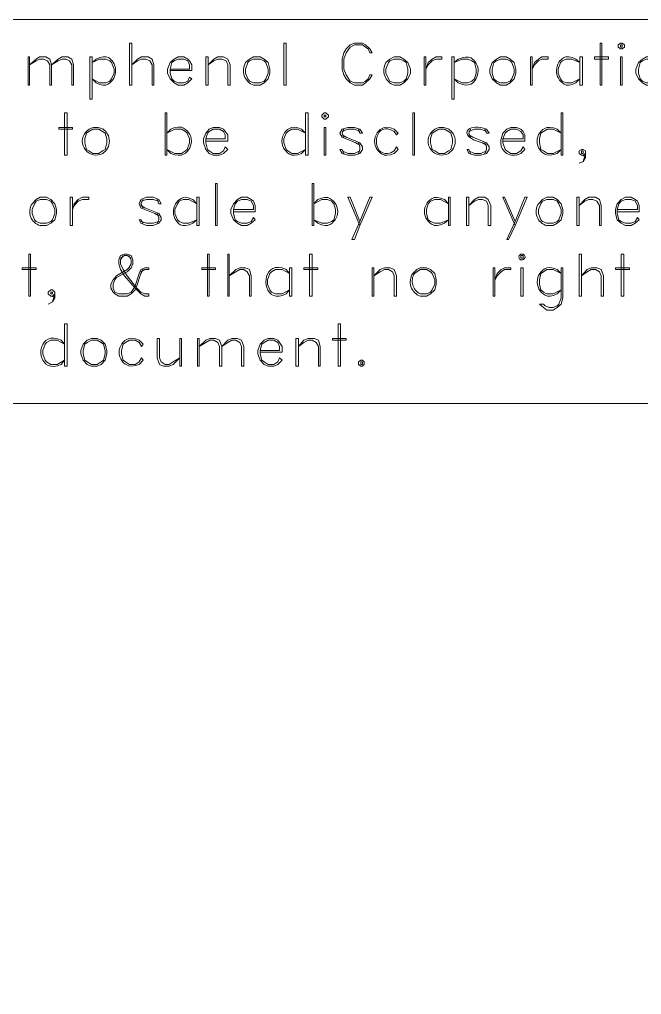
# Model space of a CAD drawing. Header units: inches. Extents: x 0 to 16.2, y 0 to 11.4.
# Drawn here: x 1.543 to 2.182, y 10.173 to 11.174 of the extents above; entities that cross this region are included whole.
import ezdxf

# ---------------------------------------------------------------- set-up
doc = ezdxf.new("R2010")
doc.units = ezdxf.units.IN
doc.header["$MEASUREMENT"] = 0
doc.layers.add('Color-7-Line_Weight-20', color=7, linetype='Continuous', lineweight=20)

msp = doc.modelspace()

# ---------------------------------------------------------------- linework, layer by layer
at = {"layer": 'Color-7-Line_Weight-20', "linetype": 'Continuous'}
for points in [[(3.0242, 11.1742), (3.0242, 10.78), (0.25, 10.78)], [(1.6344, 11.1351), (1.6318, 11.1359), (1.6288, 11.1359), (1.6255, 11.1351), (1.6217, 11.1333), (1.6175, 11.13), (1.625, 11.1333), (1.6317, 11.1333), (1.6358, 11.1317), (1.6375, 11.13), (1.64, 11.1233), (1.64, 11.1192), (1.6375, 11.1133), (1.6358, 11.1108), (1.6317, 11.1092), (1.625, 11.1092), (1.6175, 11.1133), (1.6217, 11.1092), (1.6254, 11.1075), (1.6288, 11.1067), (1.6317, 11.1067)], [(1.6975, 11.1233), (1.6992, 11.13), (1.7017, 11.1317), (1.7058, 11.1333), (1.7117, 11.1333), (1.7158, 11.1317), (1.7175, 11.1275), (1.7175, 11.1233), (1.6975, 11.1233), (1.6975, 11.1192), (1.6992, 11.1133), (1.7017, 11.1108), (1.7058, 11.1092), (1.7117, 11.1092), (1.7158, 11.1108), (1.7175, 11.115), (1.72, 11.1133), (1.7158, 11.1092), (1.7117, 11.1067), (1.7058, 11.1067), (1.7017, 11.1092), (1.6975, 11.1133), (1.695, 11.1192), (1.695, 11.1233), (1.6975, 11.13), (1.7017, 11.1333), (1.7058, 11.1358), (1.7117, 11.1358), (1.7158, 11.1333), (1.7175, 11.1317), (1.72, 11.1275), (1.72, 11.1217), (1.6975, 11.1217)], [(1.775, 11.13), (1.7792, 11.1333), (1.7833, 11.1358), (1.79, 11.1358), (1.7942, 11.1333), (1.7983, 11.13), (1.8, 11.1233), (1.8, 11.1192), (1.7983, 11.1133), (1.7942, 11.1092), (1.79, 11.1067), (1.7833, 11.1067)], [(1.9192, 11.13), (1.9233, 11.1333), (1.9275, 11.1358), (1.9333, 11.1358), (1.9375, 11.1333), (1.9417, 11.13), (1.9442, 11.1233), (1.9442, 11.1192), (1.9417, 11.1133), (1.9375, 11.1092), (1.9333, 11.1067), (1.9275, 11.1067)], [(2.0065, 11.1348), (2.0039, 11.1355), (2.0008, 11.1356), (1.9973, 11.1349), (1.9933, 11.1333), (1.9892, 11.13), (1.9975, 11.1333), (2.0033, 11.1333), (2.0075, 11.1317), (2.01, 11.13), (2.0117, 11.1233), (2.0117, 11.1192), (2.01, 11.1133), (2.0075, 11.1108), (2.0033, 11.1092), (1.9975, 11.1092), (1.9892, 11.1133), (1.9933, 11.1092), (1.9972, 11.1076), (2.0006, 11.1069), (2.0037, 11.107), (2.0063, 11.1078)], [(2.1012, 11.1349), (2.1038, 11.1357), (2.1069, 11.1357), (2.1103, 11.135), (2.1142, 11.1333), (2.1183, 11.13), (2.11, 11.1333), (2.1042, 11.1333), (2.1, 11.1317), (2.0983, 11.13), (2.0958, 11.1233), (2.0958, 11.1192), (2.0983, 11.1133), (2.1, 11.1108), (2.1042, 11.1092), (2.11, 11.1092), (2.1183, 11.1133), (2.1142, 11.1092), (2.1104, 11.1075), (2.1071, 11.1068), (2.1041, 11.1068)], [(1.7091, 11.0635), (1.7059, 11.0636), (1.7023, 11.0631), (1.6983, 11.0617), (1.6942, 11.0575), (1.7025, 11.0617), (1.7092, 11.0617), (1.7133, 11.0592), (1.715, 11.0575), (1.7175, 11.0517), (1.7175, 11.0475), (1.715, 11.0408), (1.7133, 11.0392), (1.7092, 11.0367), (1.7025, 11.0367), (1.6942, 11.0408), (1.6983, 11.0367), (1.7023, 11.0353), (1.7059, 11.0347), (1.7091, 11.0349)], [(1.7342, 11.0517), (1.7358, 11.0575), (1.7375, 11.0592), (1.7417, 11.0617), (1.7483, 11.0617), (1.7525, 11.0592), (1.7542, 11.0558), (1.7542, 11.0517), (1.7342, 11.0517), (1.7342, 11.0475), (1.7358, 11.0408), (1.7375, 11.0392), (1.7417, 11.0367), (1.7483, 11.0367), (1.7525, 11.0392), (1.7542, 11.0433), (1.7567, 11.0408), (1.7525, 11.0367), (1.7483, 11.035), (1.7417, 11.035), (1.7375, 11.0367), (1.7342, 11.0408), (1.7317, 11.0475), (1.7317, 11.0517), (1.7342, 11.0575), (1.7375, 11.0617), (1.7417, 11.0633), (1.7483, 11.0633), (1.7525, 11.0617), (1.7542, 11.0592), (1.7567, 11.0558), (1.7567, 11.0492), (1.7342, 11.0492)], [(1.8222, 11.0634), (1.8252, 11.0636), (1.8287, 11.063), (1.8325, 11.0617), (1.8367, 11.0575), (1.8283, 11.0617), (1.8225, 11.0617), (1.8183, 11.0592), (1.8167, 11.0575), (1.8142, 11.0517), (1.8142, 11.0475), (1.8167, 11.0408), (1.8183, 11.0392), (1.8225, 11.0367), (1.8283, 11.0367), (1.8367, 11.0408), (1.8325, 11.0367), (1.8287, 11.0353), (1.8252, 11.0348), (1.8222, 11.035)], [(1.8908, 11.0617), (1.8925, 11.0575), (1.895, 11.0575), (1.8925, 11.0617), (1.8867, 11.0633), (1.88, 11.0633), (1.8742, 11.0617), (1.8717, 11.0575), (1.8742, 11.0533), (1.8783, 11.0517), (1.8883, 11.0475), (1.8925, 11.045)], [(1.9172, 11.035), (1.9202, 11.0348), (1.9237, 11.0353), (1.9275, 11.0367), (1.9317, 11.0408), (1.93, 11.0433), (1.9275, 11.0392), (1.9241, 11.0374), (1.921, 11.0366), (1.9183, 11.0365), (1.9159, 11.0371), (1.9139, 11.0382), (1.9123, 11.0398), (1.911, 11.0418), (1.9101, 11.0441), (1.9096, 11.0466), (1.9094, 11.0492), (1.9096, 11.0517), (1.9101, 11.0542), (1.911, 11.0565), (1.9123, 11.0585), (1.9139, 11.0601), (1.9159, 11.0613), (1.9183, 11.0618), (1.921, 11.0618), (1.9241, 11.0609), (1.9275, 11.0592), (1.93, 11.0558), (1.9317, 11.0575), (1.9275, 11.0617), (1.9237, 11.063), (1.9202, 11.0636), (1.9172, 11.0634)], [(2.0225, 11.045), (2.0183, 11.0475), (2.0148, 11.0484), (2.0117, 11.0495), (2.009, 11.0507), (2.0069, 11.0519), (2.0051, 11.0532), (2.0038, 11.0545), (2.0029, 11.0558), (2.0024, 11.0571), (2.0023, 11.0583), (2.0025, 11.0595), (2.0031, 11.0606), (2.0041, 11.0615), (2.0054, 11.0623), (2.007, 11.0629), (2.0089, 11.0633), (2.0111, 11.0635), (2.0135, 11.0635), (2.0163, 11.0632), (2.0193, 11.0626), (2.0225, 11.0617), (2.025, 11.0575), (2.0225, 11.0575), (2.0208, 11.0617)], [(2.0375, 11.0517), (2.0392, 11.0575), (2.0433, 11.0617), (2.0475, 11.0633), (2.0533, 11.0633), (2.0575, 11.0617), (2.06, 11.0592), (2.0617, 11.0558), (2.0617, 11.0492), (2.0392, 11.0492)], [(2.0844, 11.0632), (2.0875, 11.0634), (2.0911, 11.0629), (2.095, 11.0617), (2.0992, 11.0575), (2.0908, 11.0617), (2.085, 11.0617), (2.0808, 11.0592), (2.0783, 11.0575), (2.0767, 11.0517), (2.0767, 11.0475), (2.0783, 11.0408), (2.0808, 11.0392), (2.085, 11.0367), (2.0908, 11.0367), (2.0992, 11.0408), (2.095, 11.0367), (2.0911, 11.0354), (2.0876, 11.0349), (2.0845, 11.0351)], [(1.8758, 11.0367), (1.8742, 11.0408), (1.8717, 11.0408), (1.8742, 11.0367), (1.88, 11.035), (1.8867, 11.035), (1.8925, 11.0367), (1.895, 11.0408), (1.895, 11.0433), (1.8925, 11.0475), (1.8883, 11.0492), (1.8783, 11.0533), (1.8742, 11.0558)], [(1.8925, 11.0592), (1.8867, 11.0617), (1.88, 11.0617), (1.8742, 11.0592)], [(1.8758, 11.0617), (1.8742, 11.0575), (1.8758, 11.0533)], [(2.0042, 11.0558), (2.0083, 11.0533), (2.0183, 11.0492), (2.0225, 11.0475), (2.025, 11.0433), (2.025, 11.0408), (2.0225, 11.0367), (2.0167, 11.035), (2.01, 11.035), (2.0042, 11.0367), (2.0025, 11.0408), (2.0042, 11.0408), (2.0058, 11.0367)], [(2.0225, 11.0592), (2.0167, 11.0617), (2.01, 11.0617), (2.0042, 11.0592)], [(2.0058, 11.0617), (2.0042, 11.0575), (2.0058, 11.0533)], [(1.8908, 11.0475), (1.8925, 11.0433), (1.8925, 11.0408), (1.8908, 11.0367)], [(2.0208, 11.0475), (2.0225, 11.0433), (2.0225, 11.0408), (2.0208, 11.0367)], [(2.0533, 11.035), (2.0575, 11.0367), (2.0617, 11.0408), (2.06, 11.0433), (2.0575, 11.0392), (2.0533, 11.0367), (2.0475, 11.0367), (2.0433, 11.0392), (2.0417, 11.0408), (2.0392, 11.0475), (2.0392, 11.0517)], [(1.8925, 11.0392), (1.8867, 11.0367), (1.88, 11.0367), (1.8742, 11.0392)], [(2.0225, 11.0392), (2.0167, 11.0367), (2.01, 11.0367), (2.0042, 11.0392)], [(2.1217, 11.035), (2.12, 11.035), (2.1175, 11.0367), (2.1175, 11.0392), (2.12, 11.0408), (2.1217, 11.0408), (2.1242, 11.0392), (2.1242, 11.0325)], [(2.1217, 11.0283), (2.1242, 11.0367), (2.1217, 11.035), (2.1242, 11.0325), (2.1217, 11.0283), (2.1175, 11.0267)], [(1.5558, 10.985), (1.56, 10.9892), (1.5642, 10.9917), (1.5708, 10.9917), (1.575, 10.9892), (1.5792, 10.985), (1.5808, 10.9792), (1.5808, 10.975), (1.5792, 10.9683), (1.575, 10.965), (1.5708, 10.9625), (1.5642, 10.9625)], [(1.6842, 10.9892), (1.6858, 10.985), (1.6883, 10.985), (1.6858, 10.9892), (1.68, 10.9917), (1.6733, 10.9917), (1.6675, 10.9892), (1.6658, 10.985), (1.6675, 10.9808), (1.6717, 10.9792), (1.6817, 10.975), (1.6858, 10.9725)], [(1.6675, 10.9833), (1.6717, 10.9808), (1.6817, 10.9767), (1.6858, 10.975), (1.6883, 10.9708), (1.6883, 10.9683), (1.6858, 10.965), (1.68, 10.9625), (1.6733, 10.9625), (1.6675, 10.965), (1.6658, 10.9683), (1.6675, 10.9683), (1.67, 10.965)], [(1.6858, 10.9875), (1.68, 10.9892), (1.6733, 10.9892), (1.6675, 10.9875)], [(1.67, 10.9892), (1.6675, 10.985), (1.67, 10.9808)], [(1.7108, 10.9915), (1.7138, 10.9916), (1.7171, 10.9908), (1.7208, 10.9892), (1.725, 10.985), (1.7167, 10.9892), (1.7108, 10.9892), (1.7067, 10.9875), (1.705, 10.985), (1.7025, 10.9792), (1.7025, 10.975), (1.705, 10.9683), (1.7067, 10.9667), (1.7108, 10.965), (1.7167, 10.965), (1.725, 10.9683), (1.7208, 10.965), (1.717, 10.9634), (1.7135, 10.9626), (1.7105, 10.9627), (1.7079, 10.9634)], [(1.7625, 10.9792), (1.7642, 10.985), (1.7667, 10.9875), (1.7708, 10.9892), (1.7767, 10.9892), (1.7808, 10.9875), (1.7833, 10.9833), (1.7833, 10.9792), (1.7625, 10.9792), (1.7625, 10.975), (1.7642, 10.9683), (1.7667, 10.9667), (1.7708, 10.965), (1.7767, 10.965), (1.7808, 10.9667), (1.7833, 10.9708), (1.785, 10.9683), (1.7808, 10.965), (1.7767, 10.9625), (1.7708, 10.9625), (1.7667, 10.965), (1.7625, 10.9683), (1.76, 10.975), (1.76, 10.9792), (1.7625, 10.985), (1.7667, 10.9892), (1.7708, 10.9917), (1.7767, 10.9917), (1.7808, 10.9892), (1.7833, 10.9875), (1.785, 10.9833), (1.785, 10.9767), (1.7625, 10.9767)], [(1.8595, 10.9913), (1.8565, 10.9914), (1.853, 10.9907), (1.8492, 10.9892), (1.845, 10.985), (1.8533, 10.9892), (1.8592, 10.9892), (1.8633, 10.9875), (1.8658, 10.985), (1.8675, 10.9792), (1.8675, 10.975), (1.8658, 10.9683), (1.8633, 10.9667), (1.8592, 10.965), (1.8533, 10.965), (1.845, 10.9683), (1.8492, 10.965), (1.8531, 10.9634), (1.8566, 10.9627), (1.8597, 10.9628)], [(1.8925, 10.9625), (1.905, 10.9917), (1.9025, 10.9917), (1.8925, 10.9667), (1.8842, 10.9483), (1.8867, 10.9483), (1.8925, 10.9625), (1.88, 10.9917), (1.8825, 10.9917), (1.8925, 10.9667)], [(1.9688, 10.9913), (1.9719, 10.9914), (1.9753, 10.9907), (1.9792, 10.9892), (1.9833, 10.985), (1.975, 10.9892), (1.9692, 10.9892), (1.965, 10.9875), (1.9625, 10.985), (1.9608, 10.9792), (1.9608, 10.975), (1.9625, 10.9683), (1.965, 10.9667), (1.9692, 10.965), (1.975, 10.965), (1.9833, 10.9683), (1.9792, 10.965), (1.9752, 10.9634), (1.9717, 10.9627), (1.9686, 10.9628)], [(2.0517, 10.9625), (2.0642, 10.9917), (2.0617, 10.9917), (2.0517, 10.9667), (2.0433, 10.9483), (2.045, 10.9483), (2.0517, 10.9625), (2.0392, 10.9917), (2.0408, 10.9917), (2.0517, 10.9667)], [(2.0758, 10.985), (2.08, 10.9892), (2.0842, 10.9917), (2.0908, 10.9917), (2.095, 10.9892), (2.0992, 10.985), (2.1008, 10.9792), (2.1008, 10.975), (2.0992, 10.9683), (2.095, 10.965), (2.0908, 10.9625), (2.0842, 10.9625)], [(2.1567, 10.9792), (2.1583, 10.985), (2.1608, 10.9875), (2.165, 10.9892), (2.1708, 10.9892), (2.175, 10.9875), (2.1775, 10.9833), (2.1775, 10.9792), (2.1567, 10.9792), (2.1567, 10.975), (2.1583, 10.9683), (2.1608, 10.9667), (2.165, 10.965), (2.1708, 10.965), (2.175, 10.9667), (2.1775, 10.9708), (2.1792, 10.9683), (2.175, 10.965), (2.1708, 10.9625), (2.165, 10.9625), (2.1608, 10.965), (2.1567, 10.9683), (2.155, 10.975), (2.155, 10.9792), (2.1567, 10.985), (2.1608, 10.9892), (2.165, 10.9917), (2.1708, 10.9917), (2.175, 10.9892), (2.1775, 10.9875), (2.1792, 10.9833), (2.1792, 10.9767), (2.1567, 10.9767)], [(1.6842, 10.975), (1.6858, 10.9708), (1.6858, 10.9683), (1.6842, 10.965)], [(1.6858, 10.9667), (1.68, 10.965), (1.6733, 10.965), (1.6675, 10.9667)], [(1.6675, 10.915), (1.6717, 10.9175), (1.6758, 10.9175), (1.6758, 10.9192), (1.6717, 10.9192), (1.6675, 10.9175), (1.6658, 10.9133), (1.6617, 10.9008), (1.6592, 10.8967), (1.6575, 10.8942), (1.6533, 10.8925), (1.645, 10.8925), (1.6408, 10.8942), (1.6392, 10.8983), (1.6392, 10.9025), (1.6408, 10.9067), (1.6425, 10.9092), (1.6533, 10.915), (1.6575, 10.9192), (1.6592, 10.9233), (1.6592, 10.9275), (1.6575, 10.9317), (1.6533, 10.9333), (1.6508, 10.9333), (1.6467, 10.9317), (1.645, 10.9275), (1.645, 10.9233), (1.6467, 10.9175), (1.6508, 10.9108), (1.6617, 10.8983), (1.6675, 10.8925), (1.6717, 10.89), (1.6758, 10.89), (1.6758, 10.8925), (1.6717, 10.8925), (1.6675, 10.8942), (1.6633, 10.8983), (1.6533, 10.9108), (1.6492, 10.9175), (1.6467, 10.9233), (1.6467, 10.9275), (1.6492, 10.9317)], [(1.655, 10.9317), (1.6575, 10.9275), (1.6575, 10.9233), (1.655, 10.9192), (1.6533, 10.9175), (1.6425, 10.9108), (1.6392, 10.9067), (1.6367, 10.9025), (1.6367, 10.8983), (1.6392, 10.8942), (1.6408, 10.8925), (1.645, 10.89), (1.6533, 10.89), (1.6575, 10.8925), (1.6617, 10.8967), (1.6633, 10.9008), (1.6675, 10.9133), (1.67, 10.9175)], [(1.6575, 10.9292), (1.6533, 10.9317), (1.6508, 10.9317), (1.6467, 10.9292)], [(1.9467, 10.9133), (1.9508, 10.9175), (1.9542, 10.9192), (1.9608, 10.9192), (1.965, 10.9175), (1.9692, 10.9133), (1.9708, 10.9067), (1.9708, 10.9025), (1.9692, 10.8967), (1.965, 10.8925), (1.9608, 10.89), (1.9542, 10.89)], [(1.9542, 10.8925), (1.9608, 10.8925), (1.965, 10.8942), (1.9667, 10.8967), (1.9692, 10.9025), (1.9692, 10.9067), (1.9667, 10.9133), (1.965, 10.915), (1.9608, 10.9175), (1.9542, 10.9175), (1.9508, 10.915), (1.9483, 10.9133)], [(2.0842, 10.9192), (2.0873, 10.9194), (2.0909, 10.9189), (2.095, 10.9175), (2.0992, 10.9133), (2.0908, 10.9175), (2.0842, 10.9175), (2.0808, 10.915), (2.0783, 10.9133), (2.0767, 10.9067), (2.0767, 10.9025), (2.0783, 10.8967), (2.0808, 10.8942), (2.0842, 10.8925), (2.0908, 10.8925), (2.0992, 10.8967), (2.095, 10.8925), (2.0913, 10.8909), (2.0879, 10.8902), (2.0849, 10.8902)], [(1.5767, 10.89), (1.575, 10.89), (1.5725, 10.8925), (1.5725, 10.8942), (1.575, 10.8967), (1.5767, 10.8967), (1.5792, 10.8942), (1.5792, 10.8883)], [(1.5767, 10.8842), (1.5792, 10.8925), (1.5767, 10.89), (1.5792, 10.8883), (1.5767, 10.8842), (1.5725, 10.8817)], [(1.5701, 10.8446), (1.5724, 10.846), (1.5751, 10.8468), (1.5783, 10.847), (1.5818, 10.8464), (1.5858, 10.845), (1.5892, 10.8408), (1.5817, 10.845), (1.575, 10.845), (1.5708, 10.8425), (1.5692, 10.8408), (1.5667, 10.8342), (1.5667, 10.8308), (1.5692, 10.8242), (1.5708, 10.8225), (1.575, 10.82), (1.5817, 10.82), (1.5892, 10.8242), (1.5858, 10.82), (1.5818, 10.8186), (1.5783, 10.818), (1.5751, 10.8182), (1.5724, 10.819), (1.5701, 10.8204)], [(1.6553, 10.8466), (1.6584, 10.8468), (1.6619, 10.8463), (1.6658, 10.845), (1.67, 10.8408), (1.6683, 10.8383), (1.6658, 10.8425), (1.6617, 10.845), (1.6558, 10.845), (1.6517, 10.8425), (1.6492, 10.8408), (1.6475, 10.8342), (1.6475, 10.8308), (1.6492, 10.8242), (1.6517, 10.8225), (1.6558, 10.82), (1.6617, 10.82), (1.6658, 10.8225), (1.6683, 10.8267), (1.67, 10.8242), (1.6658, 10.82), (1.6619, 10.8187), (1.6584, 10.8182), (1.6553, 10.8184)], [(1.79, 10.8342), (1.7917, 10.8408), (1.7942, 10.8425), (1.7983, 10.845), (1.8042, 10.845), (1.8083, 10.8425), (1.81, 10.8383), (1.81, 10.8342), (1.79, 10.8342), (1.79, 10.8308), (1.7917, 10.8242), (1.7942, 10.8225), (1.7983, 10.82), (1.8042, 10.82), (1.8083, 10.8225), (1.81, 10.8267), (1.8125, 10.8242), (1.8083, 10.82), (1.8042, 10.8183), (1.7983, 10.8183), (1.7942, 10.82), (1.79, 10.8242), (1.7875, 10.8308), (1.7875, 10.8342), (1.79, 10.8408), (1.7942, 10.845), (1.7983, 10.8467), (1.8042, 10.8467), (1.8083, 10.845), (1.81, 10.8425), (1.8125, 10.8383), (1.8125, 10.8325), (1.79, 10.8325)]]:
    msp.add_lwpolyline(points, dxfattribs=at)
for points in [[(15.8942, 0.2692), (15.8942, 11.1742), (0.25, 11.1742), (0.25, 0.2692)], [(1.6558, 11.1067), (1.6583, 11.1067), (1.6583, 11.15), (1.6558, 11.15)], [(1.8142, 11.1067), (1.8167, 11.1067), (1.8167, 11.15), (1.8142, 11.15)], [(1.8758, 11.1233), (1.8783, 11.1175), (1.8825, 11.1108), (1.8867, 11.1092), (1.895, 11.1092), (1.8983, 11.1108), (1.9008, 11.1133), (1.9025, 11.1175), (1.905, 11.1175), (1.9025, 11.1133), (1.8983, 11.1092), (1.895, 11.1067), (1.8867, 11.1067), (1.8825, 11.1092), (1.8783, 11.1133), (1.8758, 11.1175), (1.8742, 11.1233), (1.8742, 11.1333), (1.8758, 11.14), (1.8783, 11.1442), (1.8825, 11.1483), (1.8867, 11.15), (1.895, 11.15), (1.8983, 11.1483), (1.9025, 11.1442), (1.905, 11.14), (1.9025, 11.14), (1.9008, 11.1442), (1.8983, 11.1458), (1.895, 11.1483), (1.8867, 11.1483), (1.8825, 11.1458), (1.8783, 11.14), (1.8758, 11.1333)], [(2.1392, 11.1067), (2.1408, 11.1067), (2.1408, 11.15), (2.1392, 11.15)], [(2.1575, 11.1483), (2.1575, 11.1458), (2.16, 11.1442), (2.1617, 11.1442), (2.1642, 11.1458), (2.1642, 11.1483), (2.1617, 11.15), (2.16, 11.15)], [(2.1617, 11.1458), (2.1617, 11.1483), (2.16, 11.1483), (2.16, 11.1458)], [(1.5517, 11.1067), (1.5533, 11.1067), (1.5533, 11.1358), (1.5517, 11.1358)], [(1.5758, 11.1067), (1.5742, 11.1067), (1.5742, 11.1275), (1.5717, 11.1317), (1.5675, 11.1333), (1.5633, 11.1333), (1.56, 11.1317), (1.5533, 11.1275), (1.56, 11.1333), (1.5633, 11.1358), (1.57, 11.1358), (1.5742, 11.1333), (1.5758, 11.1275), (1.5825, 11.1333), (1.5867, 11.1358), (1.5925, 11.1358), (1.5967, 11.1333), (1.5983, 11.1275), (1.5983, 11.1067), (1.5967, 11.1067), (1.5967, 11.1275), (1.5942, 11.1317), (1.5908, 11.1333), (1.5867, 11.1333), (1.5825, 11.1317), (1.5758, 11.1275)], [(1.615, 11.0925), (1.6175, 11.0925), (1.6175, 11.1358), (1.615, 11.1358)], [(1.6808, 11.1067), (1.6792, 11.1067), (1.6792, 11.1275), (1.6767, 11.1317), (1.6725, 11.1333), (1.6683, 11.1333), (1.6642, 11.1317), (1.6583, 11.1275), (1.6642, 11.1333), (1.6683, 11.1358), (1.675, 11.1358), (1.6792, 11.1333), (1.6808, 11.1275)], [(1.7342, 11.1067), (1.7367, 11.1067), (1.7367, 11.1358), (1.7342, 11.1358)], [(1.7592, 11.1067), (1.7567, 11.1067), (1.7567, 11.1275), (1.755, 11.1317), (1.7508, 11.1333), (1.7467, 11.1333), (1.7425, 11.1317), (1.7367, 11.1275), (1.7425, 11.1333), (1.7467, 11.1358), (1.7525, 11.1358), (1.7567, 11.1333), (1.7592, 11.1275)], [(1.7775, 11.13), (1.775, 11.1233), (1.775, 11.1192), (1.7775, 11.1133), (1.7792, 11.1108), (1.7833, 11.1092), (1.79, 11.1092), (1.7942, 11.1108), (1.7958, 11.1133), (1.7983, 11.1192), (1.7983, 11.1233), (1.7958, 11.13), (1.7942, 11.1317), (1.79, 11.1333), (1.7833, 11.1333), (1.7792, 11.1317)], [(1.9217, 11.13), (1.9192, 11.1233), (1.9192, 11.1192), (1.9217, 11.1133), (1.9233, 11.1108), (1.9275, 11.1092), (1.9333, 11.1092), (1.9375, 11.1108), (1.94, 11.1133), (1.9417, 11.1192), (1.9417, 11.1233), (1.94, 11.13), (1.9375, 11.1317), (1.9333, 11.1333), (1.9275, 11.1333), (1.9233, 11.1317)], [(1.9583, 11.1067), (1.96, 11.1067), (1.96, 11.1358), (1.9583, 11.1358)], [(1.9767, 11.1358), (1.9708, 11.1358), (1.9667, 11.1333), (1.9625, 11.13), (1.96, 11.1233), (1.9625, 11.1275), (1.9667, 11.1317), (1.9708, 11.1333), (1.9767, 11.1333)], [(1.9867, 11.0925), (1.9892, 11.0925), (1.9892, 11.1358), (1.9867, 11.1358)], [(2.0325, 11.1333), (2.0283, 11.13), (2.0258, 11.1233), (2.0258, 11.1192), (2.0283, 11.1133), (2.0325, 11.1092), (2.0367, 11.1067), (2.0425, 11.1067), (2.0467, 11.1092), (2.0508, 11.1133), (2.0525, 11.1192), (2.0525, 11.1233), (2.0508, 11.13), (2.0467, 11.1333), (2.0425, 11.1358), (2.0367, 11.1358)], [(2.0467, 11.1317), (2.0425, 11.1333), (2.0367, 11.1333), (2.0325, 11.1317), (2.03, 11.13), (2.0283, 11.1233), (2.0283, 11.1192), (2.03, 11.1133), (2.0325, 11.1108), (2.0367, 11.1092), (2.0425, 11.1092), (2.0467, 11.1108), (2.0483, 11.1133), (2.0508, 11.1192), (2.0508, 11.1233), (2.0483, 11.13)], [(2.0675, 11.1067), (2.0692, 11.1067), (2.0692, 11.1358), (2.0675, 11.1358)], [(2.0858, 11.1358), (2.0792, 11.1358), (2.0758, 11.1333), (2.0717, 11.13), (2.0692, 11.1233), (2.0717, 11.1275), (2.0758, 11.1317), (2.0792, 11.1333), (2.0858, 11.1333)], [(2.1183, 11.1067), (2.1208, 11.1067), (2.1208, 11.1358), (2.1183, 11.1358)], [(2.1475, 11.1358), (2.1475, 11.1333), (2.1333, 11.1333), (2.1333, 11.1358)], [(2.16, 11.1067), (2.1617, 11.1067), (2.1617, 11.1358), (2.16, 11.1358)], [(2.1825, 11.1333), (2.1783, 11.13), (2.1758, 11.1233), (2.1758, 11.1192), (2.1783, 11.1133), (2.1825, 11.1092), (2.1867, 11.1067), (2.1925, 11.1067), (2.1967, 11.1092), (2.2008, 11.1133), (2.2025, 11.1192), (2.2025, 11.1233), (2.2008, 11.13), (2.1967, 11.1333), (2.1925, 11.1358), (2.1867, 11.1358)], [(2.1967, 11.1317), (2.1925, 11.1333), (2.1867, 11.1333), (2.1825, 11.1317), (2.18, 11.13), (2.1783, 11.1233), (2.1783, 11.1192), (2.18, 11.1133), (2.1825, 11.1108), (2.1867, 11.1092), (2.1925, 11.1092), (2.1967, 11.1108), (2.1983, 11.1133), (2.2008, 11.1192), (2.2008, 11.1233), (2.1983, 11.13)], [(1.5892, 11.035), (1.5917, 11.035), (1.5917, 11.0783), (1.5892, 11.0783)], [(1.6925, 11.035), (1.6942, 11.035), (1.6942, 11.0783), (1.6925, 11.0783)], [(1.8367, 11.035), (1.8392, 11.035), (1.8392, 11.0783), (1.8367, 11.0783)], [(1.8558, 11.0783), (1.8533, 11.0758), (1.8533, 11.0742), (1.8558, 11.0717), (1.8575, 11.0717), (1.86, 11.0742), (1.86, 11.0758), (1.8575, 11.0783)], [(1.8575, 11.0742), (1.8575, 11.0758), (1.8558, 11.0758), (1.8558, 11.0742)], [(1.9467, 11.035), (1.9483, 11.035), (1.9483, 11.0783), (1.9467, 11.0783)], [(2.0992, 11.035), (2.1008, 11.035), (2.1008, 11.0783), (2.0992, 11.0783)], [(1.5975, 11.0633), (1.5975, 11.0617), (1.5833, 11.0617), (1.5833, 11.0633)], [(1.8558, 11.035), (1.8575, 11.035), (1.8575, 11.0633), (1.8558, 11.0633)], [(1.6142, 11.0592), (1.6117, 11.0575), (1.61, 11.0517), (1.61, 11.0475), (1.6117, 11.0408), (1.6142, 11.0392), (1.6183, 11.0367), (1.6242, 11.0367), (1.6283, 11.0392), (1.6308, 11.0408), (1.6325, 11.0475), (1.6325, 11.0517), (1.6308, 11.0575), (1.6283, 11.0592), (1.6242, 11.0617), (1.6183, 11.0617)], [(1.9692, 11.0592), (1.9667, 11.0575), (1.965, 11.0517), (1.965, 11.0475), (1.9667, 11.0408), (1.9692, 11.0392), (1.9733, 11.0367), (1.9792, 11.0367), (1.9833, 11.0392), (1.9858, 11.0408), (1.9875, 11.0475), (1.9875, 11.0517), (1.9858, 11.0575), (1.9833, 11.0592), (1.9792, 11.0617), (1.9733, 11.0617)], [(2.06, 11.0517), (2.06, 11.0558), (2.0575, 11.0592), (2.0533, 11.0617), (2.0475, 11.0617), (2.0433, 11.0592), (2.0417, 11.0575), (2.0392, 11.0517)], [(2.1217, 11.0367), (2.1217, 11.0392), (2.12, 11.0392), (2.12, 11.0367)], [(1.7442, 10.9625), (1.7458, 10.9625), (1.7458, 11.0058), (1.7442, 11.0058)], [(1.8433, 10.9625), (1.845, 10.9625), (1.845, 11.0058), (1.8433, 11.0058)], [(1.5583, 10.985), (1.5558, 10.9792), (1.5558, 10.975), (1.5583, 10.9683), (1.56, 10.9667), (1.5642, 10.965), (1.5708, 10.965), (1.575, 10.9667), (1.5767, 10.9683), (1.5792, 10.975), (1.5792, 10.9792), (1.5767, 10.985), (1.575, 10.9875), (1.5708, 10.9892), (1.5642, 10.9892), (1.56, 10.9875)], [(1.595, 10.9625), (1.5975, 10.9625), (1.5975, 10.9917), (1.595, 10.9917)], [(1.6142, 10.9917), (1.6075, 10.9917), (1.6033, 10.9892), (1.5992, 10.985), (1.5975, 10.9792), (1.5992, 10.9833), (1.6033, 10.9875), (1.6075, 10.9892), (1.6142, 10.9892)], [(1.725, 10.9625), (1.7275, 10.9625), (1.7275, 10.9917), (1.725, 10.9917)], [(1.9833, 10.9625), (1.985, 10.9625), (1.985, 10.9917), (1.9833, 10.9917)], [(2.0017, 10.9625), (2.0042, 10.9625), (2.0042, 10.9917), (2.0017, 10.9917)], [(2.0267, 10.9625), (2.0242, 10.9625), (2.0242, 10.9833), (2.0225, 10.9875), (2.0183, 10.9892), (2.0142, 10.9892), (2.01, 10.9875), (2.0042, 10.9833), (2.01, 10.9892), (2.0142, 10.9917), (2.0208, 10.9917), (2.0242, 10.9892), (2.0267, 10.9833)], [(2.0783, 10.985), (2.0758, 10.9792), (2.0758, 10.975), (2.0783, 10.9683), (2.08, 10.9667), (2.0842, 10.965), (2.0908, 10.965), (2.095, 10.9667), (2.0967, 10.9683), (2.0992, 10.975), (2.0992, 10.9792), (2.0967, 10.985), (2.095, 10.9875), (2.0908, 10.9892), (2.0842, 10.9892), (2.08, 10.9875)], [(2.115, 10.9625), (2.1175, 10.9625), (2.1175, 10.9917), (2.115, 10.9917)], [(2.14, 10.9625), (2.1383, 10.9625), (2.1383, 10.9833), (2.1358, 10.9875), (2.1317, 10.9892), (2.1275, 10.9892), (2.1233, 10.9875), (2.1175, 10.9833), (2.1233, 10.9892), (2.1275, 10.9917), (2.1342, 10.9917), (2.1383, 10.9892), (2.14, 10.9833)], [(1.5525, 10.89), (1.5542, 10.89), (1.5542, 10.9333), (1.5525, 10.9333)], [(1.7358, 10.89), (1.7375, 10.89), (1.7375, 10.9333), (1.7358, 10.9333)], [(1.7567, 10.89), (1.7583, 10.89), (1.7583, 10.9333), (1.7567, 10.9333)], [(1.8408, 10.89), (1.8433, 10.89), (1.8433, 10.9333), (1.8408, 10.9333)], [(2.0575, 10.9333), (2.0558, 10.9317), (2.0557, 10.9305), (2.0558, 10.9296), (2.056, 10.9288), (2.0564, 10.9282), (2.0568, 10.9278), (2.0574, 10.9275), (2.058, 10.9273), (2.0586, 10.9273), (2.0593, 10.9274), (2.0599, 10.9276), (2.0605, 10.9279), (2.061, 10.9283), (2.0615, 10.9287), (2.0618, 10.9293), (2.062, 10.9299), (2.062, 10.9305), (2.0619, 10.9312), (2.0615, 10.9319), (2.0609, 10.9326), (2.06, 10.9333)], [(2.1175, 10.89), (2.12, 10.89), (2.12, 10.9333), (2.1175, 10.9333)], [(2.1608, 10.89), (2.1633, 10.89), (2.1633, 10.9333), (2.1608, 10.9333)], [(2.06, 10.9292), (2.06, 10.9317), (2.0575, 10.9317), (2.0575, 10.9292)], [(1.56, 10.9192), (1.56, 10.9175), (1.5458, 10.9175), (1.5458, 10.9192)], [(1.7442, 10.9192), (1.7442, 10.9175), (1.73, 10.9175), (1.73, 10.9192)], [(1.7808, 10.89), (1.7792, 10.89), (1.7792, 10.9108), (1.7767, 10.915), (1.7733, 10.9175), (1.7692, 10.9175), (1.765, 10.915), (1.7583, 10.9108), (1.765, 10.9175), (1.7692, 10.9192), (1.775, 10.9192), (1.7792, 10.9175), (1.7808, 10.9108)], [(1.8, 10.9133), (1.7975, 10.9067), (1.7975, 10.9025), (1.8, 10.8967), (1.8017, 10.8942), (1.8058, 10.8925), (1.8125, 10.8925), (1.82, 10.8967), (1.8167, 10.8925), (1.8129, 10.8908), (1.8094, 10.89), (1.8064, 10.89), (1.8037, 10.8907), (1.8014, 10.892), (1.7995, 10.8939), (1.798, 10.8962), (1.7969, 10.8988), (1.7962, 10.9015), (1.7959, 10.9045), (1.796, 10.9074), (1.7966, 10.9102), (1.7975, 10.9128), (1.7989, 10.9152), (1.8008, 10.9171), (1.803, 10.9186), (1.8058, 10.9195), (1.8089, 10.9196), (1.8126, 10.919), (1.8167, 10.9175), (1.82, 10.9133), (1.8125, 10.9175), (1.8058, 10.9175), (1.8017, 10.915)], [(1.82, 10.89), (1.8225, 10.89), (1.8225, 10.9192), (1.82, 10.9192)], [(1.8492, 10.9192), (1.8492, 10.9175), (1.835, 10.9175), (1.835, 10.9192)], [(1.905, 10.89), (1.9067, 10.89), (1.9067, 10.9192), (1.905, 10.9192)], [(1.93, 10.89), (1.9275, 10.89), (1.9275, 10.9108), (1.9258, 10.915), (1.9217, 10.9175), (1.9175, 10.9175), (1.9133, 10.915), (1.9067, 10.9108), (1.9133, 10.9175), (1.9175, 10.9192), (1.9233, 10.9192), (1.9275, 10.9175), (1.93, 10.9108)], [(2.0292, 10.89), (2.0308, 10.89), (2.0308, 10.9192), (2.0292, 10.9192)], [(2.0475, 10.9192), (2.0408, 10.9192), (2.0375, 10.9175), (2.0333, 10.9133), (2.0308, 10.9067), (2.0333, 10.9108), (2.0375, 10.915), (2.0408, 10.9175), (2.0475, 10.9175)], [(2.0575, 10.89), (2.06, 10.89), (2.06, 10.9192), (2.0575, 10.9192)], [(2.0992, 10.9192), (2.0992, 10.8883), (2.0967, 10.8817), (2.095, 10.88), (2.0908, 10.8783), (2.0867, 10.8783), (2.0825, 10.88), (2.0808, 10.8817), (2.0767, 10.8817), (2.0808, 10.8783), (2.0842, 10.8758), (2.0908, 10.8758), (2.095, 10.8783), (2.0992, 10.8817), (2.1008, 10.8883), (2.1008, 10.9192)], [(2.1425, 10.89), (2.14, 10.89), (2.14, 10.9108), (2.1383, 10.915), (2.1342, 10.9175), (2.13, 10.9175), (2.1258, 10.915), (2.12, 10.9108), (2.1258, 10.9175), (2.13, 10.9192), (2.1358, 10.9192), (2.14, 10.9175), (2.1425, 10.9108)], [(2.1692, 10.9192), (2.1692, 10.9175), (2.155, 10.9175), (2.155, 10.9192)], [(1.5767, 10.8925), (1.5767, 10.8942), (1.575, 10.8942), (1.575, 10.8925)], [(1.5892, 10.8183), (1.5917, 10.8183), (1.5917, 10.8617), (1.5892, 10.8617)], [(1.87, 10.8183), (1.8725, 10.8183), (1.8725, 10.8617), (1.87, 10.8617)], [(1.6125, 10.845), (1.6083, 10.8408), (1.6058, 10.8342), (1.6058, 10.8308), (1.6083, 10.8242), (1.6125, 10.82), (1.6167, 10.8183), (1.6225, 10.8183), (1.6267, 10.82), (1.6308, 10.8242), (1.6325, 10.8308), (1.6325, 10.8342), (1.6308, 10.8408), (1.6267, 10.845), (1.6225, 10.8467), (1.6167, 10.8467)], [(1.6125, 10.8425), (1.61, 10.8408), (1.6083, 10.8342), (1.6083, 10.8308), (1.61, 10.8242), (1.6125, 10.8225), (1.6167, 10.82), (1.6225, 10.82), (1.6267, 10.8225), (1.6292, 10.8242), (1.6308, 10.8308), (1.6308, 10.8342), (1.6292, 10.8408), (1.6267, 10.8425), (1.6225, 10.845), (1.6167, 10.845)], [(1.6842, 10.8267), (1.6867, 10.82), (1.6908, 10.8183), (1.6967, 10.8183), (1.7008, 10.82), (1.7075, 10.8267), (1.7008, 10.8225), (1.6967, 10.82), (1.6925, 10.82), (1.6883, 10.8225), (1.6867, 10.8267), (1.6867, 10.8467), (1.6842, 10.8467)], [(1.7075, 10.8183), (1.7092, 10.8183), (1.7092, 10.8467), (1.7075, 10.8467)], [(1.7258, 10.8183), (1.7275, 10.8183), (1.7275, 10.8467), (1.7258, 10.8467)], [(1.7508, 10.8183), (1.7483, 10.8183), (1.7483, 10.8383), (1.7467, 10.8425), (1.7425, 10.845), (1.7383, 10.845), (1.7342, 10.8425), (1.7275, 10.8383), (1.7342, 10.845), (1.7383, 10.8467), (1.7442, 10.8467), (1.7483, 10.845), (1.7508, 10.8383), (1.7567, 10.8425), (1.7608, 10.845), (1.765, 10.845), (1.7692, 10.8425), (1.7708, 10.8383), (1.7708, 10.8183), (1.7733, 10.8183), (1.7733, 10.8383), (1.7708, 10.845), (1.7667, 10.8467), (1.7608, 10.8467), (1.7567, 10.845), (1.7508, 10.8383)], [(1.8267, 10.8183), (1.8292, 10.8183), (1.8292, 10.8467), (1.8267, 10.8467)], [(1.8517, 10.8183), (1.85, 10.8183), (1.85, 10.8383), (1.8475, 10.8425), (1.8433, 10.845), (1.8392, 10.845), (1.835, 10.8425), (1.8292, 10.8383), (1.835, 10.845), (1.8392, 10.8467), (1.8458, 10.8467), (1.85, 10.845), (1.8517, 10.8383)], [(1.8783, 10.8467), (1.8783, 10.845), (1.8642, 10.845), (1.8642, 10.8467)], [(1.8908, 10.8225), (1.8908, 10.82), (1.8933, 10.8183), (1.895, 10.8183), (1.8967, 10.82), (1.8967, 10.8225), (1.895, 10.8242), (1.8933, 10.8242)], [(1.895, 10.82), (1.895, 10.8225), (1.8933, 10.8225), (1.8933, 10.82)]]:
    msp.add_lwpolyline(points, close=True, dxfattribs=at)
for centre, radius, start, end in [((1.6253, 11.1216), 0.0163, 293.1395, 56.1276), ((1.9978, 11.1213), 0.016, 302.2163, 56.9338), ((2.1101, 11.1216), 0.0159, 123.5723, 248.1672), ((1.789, 11.1218), 0.0162, 149.7374, 249.5699), ((1.9332, 11.1218), 0.0162, 149.7749, 249.5333), ((1.6216, 11.0492), 0.0142, 61.6897, 298.3103), ((1.7043, 11.0492), 0.0151, 288.3996, 71.5556), ((1.8275, 11.0492), 0.0151, 110.3616, 249.6984), ((1.9225, 11.0492), 0.0151, 110.3616, 249.6984), ((1.9766, 11.0492), 0.0142, 61.6897, 298.3103), ((2.0891, 11.0492), 0.0148, 108.3191, 251.8327), ((1.6203, 11.0492), 0.0149, 302.7447, 57.2553), ((1.9753, 11.0492), 0.0149, 302.7458, 57.2542), ((2.0503, 11.048), 0.0133, 163.9848, 283.0799), ((1.5685, 10.9769), 0.0151, 147.5394, 253.1069), ((1.7169, 10.9767), 0.016, 112.3789, 235.8818), ((1.8545, 10.977), 0.0151, 290.0569, 70.6905), ((1.9738, 10.977), 0.0151, 109.3095, 249.9431), ((2.0885, 10.9769), 0.0151, 147.5403, 253.1065), ((1.9599, 10.9047), 0.0158, 146.8335, 248.804), ((1.9607, 10.9056), 0.0146, 147.8775, 243.4068), ((2.09, 10.9048), 0.0155, 112.0526, 250.7988), ((1.5813, 10.8325), 0.0165, 132.9729, 227.0271), ((1.66, 10.8325), 0.0148, 108.4887, 251.5113)]:
    msp.add_arc(centre, radius, start, end, dxfattribs=at)

doc.saveas('drawing.dxf')
